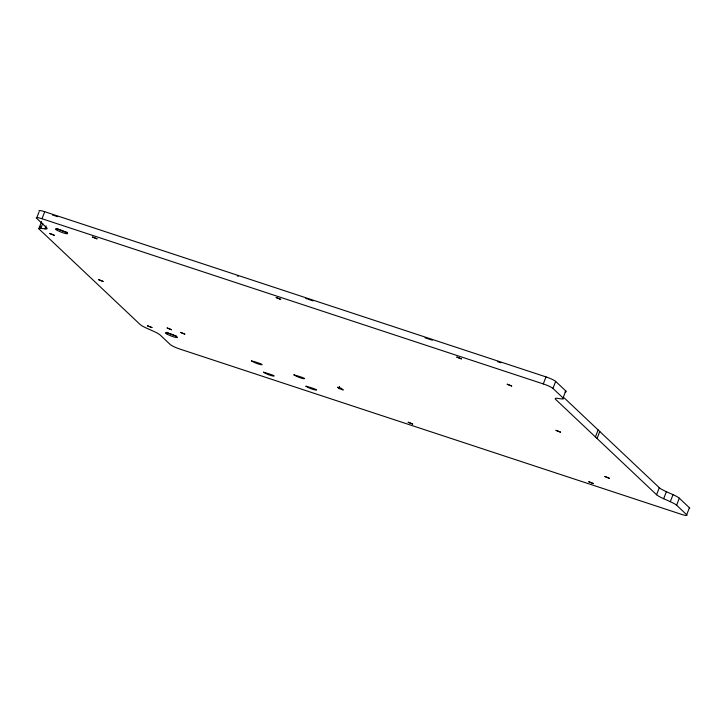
<?xml version="1.0" encoding="UTF-8"?>
<svg xmlns="http://www.w3.org/2000/svg" width="726" height="726" viewBox="0 0 726 726"><rect width="100%" height="100%" fill="white"/><g stroke="black" fill="none" stroke-linecap="round" stroke-linejoin="round"><path stroke-width="1.09" d="M36.981 217.265L38.914 212.237M686.705 514.761A8.376 1.18 21 0 1 681.306 514.298L180.012 349.106A8.376 1.18 21 0 1 170.347 344.614L160.246 335.076A13.703 1.933 21 0 0 153.177 331.101L146.516 328.125A12.179 1.715 21 0 1 140.227 324.586L39.322 229.271A12.179 1.715 21 0 1 40.856 228.318L44.958 228.881A13.703 1.933 21 0 0 46.691 227.81L36.599 218.272A8.376 1.18 21 0 1 41.999 218.735L44.694 211.702L545.988 376.894A8.376 1.18 21 0 1 555.653 381.386L565.754 390.924L563.049 397.957A12.179 1.715 21 0 1 561.507 398.91L557.405 398.347A13.703 1.933 21 0 0 555.68 399.418L656.585 494.742A13.703 1.933 21 0 0 663.664 498.717L670.316 501.693A12.179 1.715 21 0 1 676.614 505.232L686.705 514.761L689.401 507.728L679.309 498.19A12.179 1.715 21 0 0 673.02 494.66L666.368 491.683A13.703 1.933 21 0 1 659.29 487.709L564.057 397.748M38.932 228.463L41.636 221.43M39.322 229.271L40.474 226.249M40.856 228.318L42.789 223.29M44.958 228.881L46.119 225.868M338.815 388.419L337.563 387.194L340.957 388.138L343.28 389.989L338.815 388.419L339.587 386.413M563.049 397.957L552.958 388.419A8.376 1.18 21 0 0 543.293 383.927L545.988 376.894M552.958 388.419L555.653 381.386M595.42 436.961L598.124 429.928M597.071 438.513L599.767 431.48M656.585 494.742L659.29 487.709M663.664 498.717L666.368 491.683M670.316 501.693L673.02 494.66M676.614 505.232L679.309 498.19M54.523 215.686L57.69 216.72M307.869 299.166L313.142 300.9M425.037 337.772L432.415 340.204M497.737 361.73L500.895 362.773M41.999 218.735L543.293 383.927M565.754 390.924A12.179 1.715 21 0 1 565.037 391.958M39.295 211.239A8.376 1.18 21 0 1 44.694 211.702M689.401 507.728A8.376 1.18 21 0 1 689.464 508.4M52.562 215.132A4.719 0.662 21 0 1 53.47 215.359M237.275 275.925A4.719 0.662 21 0 1 238.337 276.252M305.764 298.495A4.719 0.662 21 0 1 306.817 298.813M176.327 336.029A6.47 0.907 21 0 1 166.799 332.272M67.364 232.356A6.47 0.907 21 0 1 56.891 228.454M49.74 233.5L54.232 235.269L49.74 233.5M92.511 237.039L96.994 238.809L92.511 237.039M98.591 279.646L103.074 281.416L98.591 279.646M147.442 325.783L151.925 327.553L147.442 325.783M167.171 327.998L171.517 329.713L167.171 327.998M180.456 332.381L184.803 334.096L180.456 332.381M276.179 297.569L280.663 299.33L276.179 297.569M251.477 360.886C259.645 365.886 270.635 366.14 251.477 360.886M263.502 372.238C271.66 377.239 282.659 377.493 263.502 372.238M293.939 374.87C302.098 379.88 313.097 380.125 293.939 374.87M305.955 386.223C314.122 391.232 325.112 391.477 305.955 386.223M456.835 357.092L461.328 358.862L456.835 357.092M408.184 422.26L412.667 424.029L408.184 422.26M507.211 384.245L511.694 386.014L507.211 384.245M556.052 430.391L560.545 432.151L556.052 430.391M588.84 481.792L593.333 483.561L588.84 481.792M604.903 476.528L609.386 478.298L604.903 476.528M167.234 334.25A6.47 0.907 21 0 0 177.316 337.572A6.47 0.907 21 0 0 169.802 333.579A6.47 0.907 21 0 0 167.234 334.25M57.327 230.423A6.47 0.907 21 0 0 67.409 233.745A6.47 0.907 21 0 0 59.895 229.752A6.47 0.907 21 0 0 57.327 230.423"/></g></svg>
